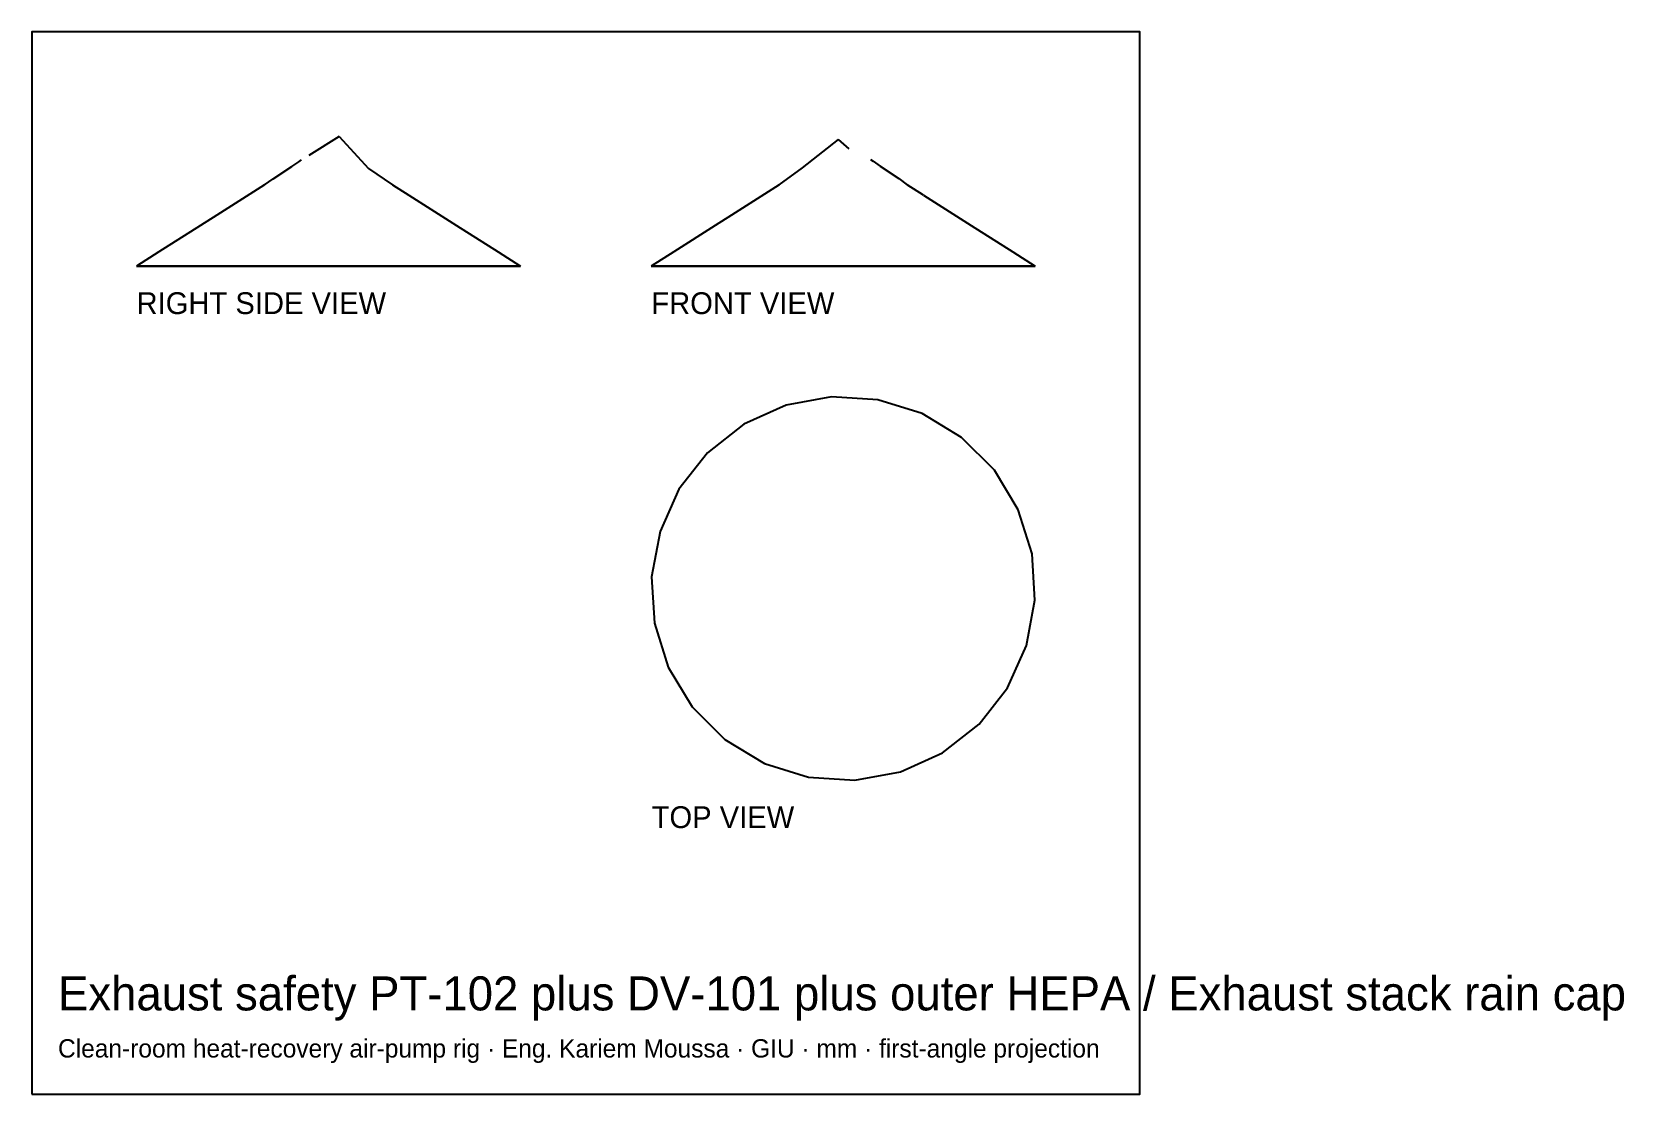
# Model space of a CAD drawing. Header units: millimetres. Extents: x -168 to 15, y 484 to 606.
import ezdxf

# ---------------------------------------------------------------- set-up
doc = ezdxf.new("R2010")
doc.units = ezdxf.units.MM
for name, color, linetype in [('BORDER', 7, 'Continuous'), ('HIDDEN', 8, 'Continuous'), ('TEXT', 5, 'Continuous'), ('VISIBLE', 7, 'Continuous')]:
    doc.layers.add(name, color=color, linetype=linetype)

msp = doc.modelspace()

# ---------------------------------------------------------------- linework, layer by layer
at = {"layer": 'BORDER'}
msp.add_lwpolyline([(-168, 484.08), (-41, 484.08), (-41, 605.85), (-168, 605.85)], close=True, dxfattribs=at)
at = {"layer": 'HIDDEN'}
for points in [[(-155.64, 579), (-156, 579)], [(-154.06, 579), (-155.64, 579)], [(-151.32, 579), (-154.06, 579)], [(-147.57, 579), (-151.32, 579)], [(-143.03, 579), (-147.57, 579)], [(-137.97, 579), (-143.03, 579)], [(-132.67, 579), (-137.97, 579)], [(-127.45, 579), (-132.67, 579)], [(-122.62, 579), (-127.45, 579)], [(-118.44, 579), (-122.62, 579)], [(-115.17, 579), (-118.44, 579)], [(-113, 579), (-115.17, 579)], [(-112.04, 579), (-113, 579)], [(-112, 579), (-112.04, 579)], [(-96.96, 579), (-97, 579)], [(-96, 579), (-96.96, 579)], [(-93.83, 579), (-96, 579)], [(-90.56, 579), (-93.83, 579)], [(-86.38, 579), (-90.56, 579)], [(-81.55, 579), (-86.38, 579)], [(-76.33, 579), (-81.55, 579)], [(-71.03, 579), (-76.33, 579)], [(-65.97, 579), (-71.03, 579)], [(-61.43, 579), (-65.97, 579)], [(-57.68, 579), (-61.43, 579)], [(-54.94, 579), (-57.68, 579)], [(-53.36, 579), (-54.94, 579)], [(-53, 579), (-53.36, 579)]]:
    msp.add_lwpolyline(points, dxfattribs=at)
at = {"layer": 'VISIBLE'}
for points in [[(-132.78, 593.85), (-136.25, 591.69)], [(-132.78, 593.85), (-129.43, 590.19)], [(-79.68, 590.26), (-75.54, 593.53)], [(-74.33, 592.43), (-75.54, 593.53)], [(-140.35, 589.01), (-138.22, 590.4)], [(-138.22, 590.4), (-137.39, 590.97)], [(-137.39, 590.97), (-137.1, 591.19)], [(-129.43, 590.19), (-126.67, 588.33)], [(-82.33, 588.33), (-79.68, 590.26)], [(-71.88, 591.23), (-71.58, 591.01)], [(-71.58, 591.01), (-70.75, 590.45)], [(-70.75, 590.45), (-68.62, 589.04)], [(-141.33, 588.33), (-146.81, 584.85)], [(-141.33, 588.33), (-140.35, 589.01)], [(-126.67, 588.33), (-124.81, 587.15)], [(-82.33, 588.33), (-87.81, 584.85)], [(-68.62, 589.04), (-67.67, 588.33)], [(-65.81, 587.15), (-67.67, 588.33)], [(-124.81, 587.15), (-119.33, 583.67)], [(-65.81, 587.15), (-60.33, 583.67)], [(-146.81, 584.85), (-148.67, 583.67)], [(-87.81, 584.85), (-89.67, 583.67)], [(-148.67, 583.67), (-153.43, 580.63)], [(-119.33, 583.67), (-114.57, 580.63)], [(-89.67, 583.67), (-94.43, 580.63)], [(-60.33, 583.67), (-55.57, 580.63)], [(-153.43, 580.63), (-156, 579)], [(-114.57, 580.63), (-112, 579)], [(-94.43, 580.63), (-97, 579)], [(-55.57, 580.63), (-53, 579)], [(-156, 579), (-155.96, 579)], [(-155.96, 579), (-155, 579)], [(-155, 579), (-152.83, 579)], [(-152.83, 579), (-149.56, 579)], [(-149.56, 579), (-145.38, 579)], [(-145.38, 579), (-140.55, 579)], [(-140.55, 579), (-135.33, 579)], [(-135.33, 579), (-130.03, 579)], [(-130.03, 579), (-124.97, 579)], [(-124.97, 579), (-120.43, 579)], [(-120.43, 579), (-116.68, 579)], [(-116.68, 579), (-113.94, 579)], [(-113.94, 579), (-112.36, 579)], [(-112.36, 579), (-112, 579)], [(-97, 579), (-96.64, 579)], [(-96.64, 579), (-95.06, 579)], [(-95.06, 579), (-92.32, 579)], [(-92.32, 579), (-88.57, 579)], [(-88.57, 579), (-84.03, 579)], [(-84.03, 579), (-78.97, 579)], [(-78.97, 579), (-73.67, 579)], [(-73.67, 579), (-68.45, 579)], [(-68.45, 579), (-63.62, 579)], [(-63.62, 579), (-59.44, 579)], [(-59.44, 579), (-56.17, 579)], [(-56.17, 579), (-54, 579)], [(-54, 579), (-53.04, 579)], [(-53.04, 579), (-53, 579)], [(-76.33, 564), (-81.55, 563.04)], [(-71.03, 563.68), (-76.33, 564)], [(-81.55, 563.04), (-86.38, 560.87)], [(-65.97, 562.1), (-71.03, 563.68)], [(-86.38, 560.87), (-90.56, 557.6)], [(-61.43, 559.36), (-65.97, 562.1)], [(-57.68, 555.61), (-61.43, 559.36)], [(-90.56, 557.6), (-93.83, 553.42)], [(-54.94, 551.07), (-57.68, 555.61)], [(-93.83, 553.42), (-96, 548.59)], [(-53.36, 546.01), (-54.94, 551.07)], [(-96, 548.59), (-96.96, 543.37)], [(-53.04, 540.71), (-53.36, 546.01)], [(-96.96, 543.37), (-96.64, 538.07)], [(-54, 535.5), (-53.04, 540.71)], [(-96.64, 538.07), (-95.06, 533.01)], [(-56.17, 530.66), (-54, 535.5)], [(-95.06, 533.01), (-92.32, 528.47)], [(-59.44, 526.48), (-56.17, 530.66)], [(-92.32, 528.47), (-88.57, 524.72)], [(-63.62, 523.21), (-59.44, 526.48)], [(-88.57, 524.72), (-84.03, 521.98)], [(-84.03, 521.98), (-78.97, 520.4)], [(-68.45, 521.04), (-63.62, 523.21)], [(-78.97, 520.4), (-73.67, 520.08)], [(-73.67, 520.08), (-68.45, 521.04)]]:
    msp.add_lwpolyline(points, dxfattribs=at)

# ---------------------------------------------------------------- texts
at = {"layer": 'TEXT'}
for s, height, p in [('RIGHT SIDE VIEW', 2.5, (-156, 573.5)), ('FRONT VIEW', 2.5, (-97, 573.5)), ('TOP VIEW', 2.5, (-96.96, 514.58)), ('Exhaust safety PT-102 plus DV-101 plus outer HEPA / Exhaust stack rain cap', 3.9, (-165, 493.68)), ('Clean-room heat-recovery air-pump rig · Eng. Kariem Moussa · GIU · mm · first-angle projection', 2.1, (-165, 488.28))]:
    msp.add_text(s, height=height, dxfattribs=at).set_placement(p)

doc.saveas('drawing.dxf')
